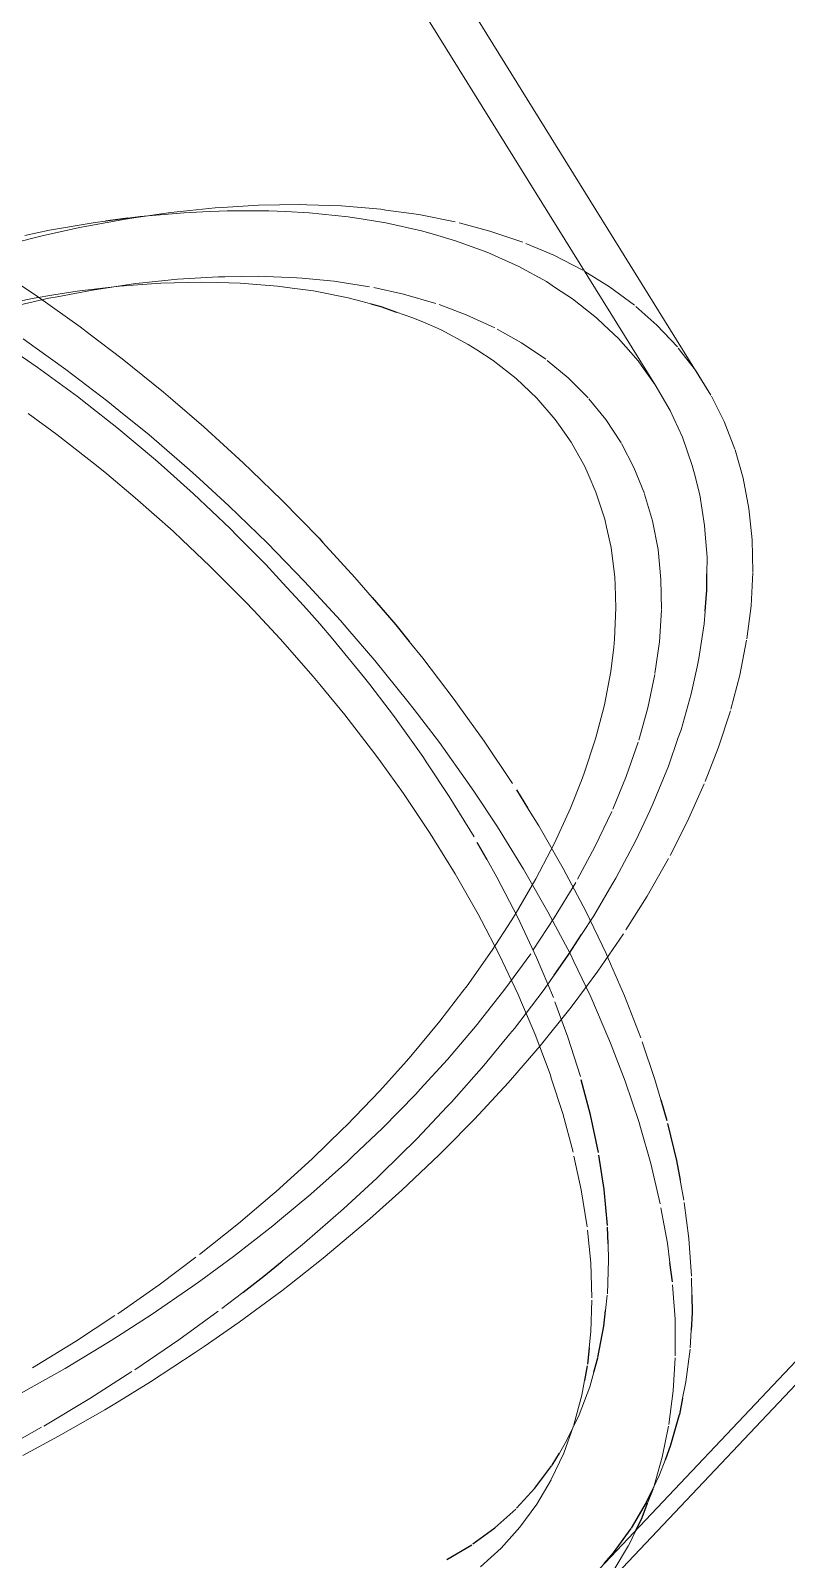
# Model space of a CAD drawing. Header units: millimetres. Extents: x -86814 to -77113, y 29520 to 42516.
# Drawn here: x -81818.1 to -81736.3, y 39270.7 to 39436.1 of the extents above; entities that cross this region are included whole.
import ezdxf

# ---------------------------------------------------------------- set-up
doc = ezdxf.new("R2010")
doc.units = ezdxf.units.MM
doc.linetypes.add('HIDDEN_50', pattern=[225, 150, -75])
doc.layers.add('PROFILE_HIDDEN', color=9, linetype='HIDDEN_50', lineweight=18)
doc.layers.add('PROFILE_VISIBLE', color=4, linetype='Continuous', lineweight=25)

msp = doc.modelspace()

# ---------------------------------------------------------------- linework, layer by layer
at = {"layer": 'PROFILE_HIDDEN'}
for p, q in [((-81757.2, 39269.01), (-81280.54, 39773.39)), ((-81744.49, 39396.66), (-81831.32, 39536.67)), ((-81750.52, 39397.77), (-81816.32, 39503.78)), ((-81806.9, 39415.84), (-81802.91, 39416.43)), ((-81801.46, 39416.4), (-81806.21, 39415.98)), ((-81802.91, 39416.43), (-81798.11, 39416.92)), ((-81799.45, 39416.5), (-81801.46, 39416.4)), ((-81796.82, 39416.61), (-81799.45, 39416.5)), ((-81798.11, 39416.92), (-81797.33, 39416.97)), ((-81797.33, 39416.97), (-81793.43, 39417.21)), ((-81792.31, 39416.61), (-81796.82, 39416.61)), ((-81793.43, 39417.21), (-81788.87, 39417.28)), ((-81790.49, 39416.52), (-81792.31, 39416.61)), ((-81787.94, 39416.39), (-81790.49, 39416.52)), ((-81788.87, 39417.28), (-81788.21, 39417.25)), ((-81788.21, 39417.25), (-81784.46, 39417.13)), ((-81783.72, 39415.95), (-81787.94, 39416.39)), ((-81784.46, 39417.13), (-81780.19, 39416.77)), ((-81780.19, 39416.77), (-81779.64, 39416.69)), ((-81779.64, 39416.69), (-81776.08, 39416.2)), ((-81816.81, 39413.89), (-81812.77, 39414.79)), ((-81811.08, 39415.34), (-81816.03, 39414.5)), ((-81812.77, 39414.79), (-81807.8, 39415.71)), ((-81809.98, 39415.49), (-81811.08, 39415.34)), ((-81807.8, 39415.71), (-81806.9, 39415.84)), ((-81806.21, 39415.98), (-81807.55, 39415.81)), ((-81782.1, 39415.69), (-81783.72, 39415.95)), ((-81779.67, 39415.3), (-81782.1, 39415.69)), ((-81775.8, 39414.44), (-81779.67, 39415.3)), ((-81776.08, 39416.2), (-81772.15, 39415.41)), ((-81771.71, 39415.29), (-81768.4, 39414.42)), ((-81822.93, 39412.33), (-81817.82, 39413.66)), ((-81816.03, 39414.5), (-81818.71, 39413.93)), ((-81817.82, 39413.66), (-81816.81, 39413.89)), ((-81774.39, 39414.03), (-81775.8, 39414.44)), ((-81772.12, 39413.37), (-81774.39, 39414.03)), ((-81768.63, 39412.1), (-81772.12, 39413.37)), ((-81768.4, 39414.42), (-81764.85, 39413.21)), ((-81764.51, 39413.07), (-81761.5, 39411.81)), ((-81767.43, 39411.56), (-81768.63, 39412.1)), ((-81765.35, 39410.62), (-81767.43, 39411.56)), ((-81761.5, 39411.81), (-81758.36, 39410.2)), ((-81762.29, 39408.95), (-81765.35, 39410.62)), ((-81758.12, 39410.05), (-81755.45, 39408.4)), ((-81820.76, 39409.64), (-81817.34, 39407.35)), ((-81811.37, 39408.04), (-81815.19, 39407.31)), ((-81813.02, 39407.91), (-81808.45, 39408.45)), ((-81806.73, 39408.73), (-81811.37, 39408.04)), ((-81808.45, 39408.45), (-81806.49, 39408.59)), ((-81805.93, 39408.82), (-81806.73, 39408.73)), ((-81806.49, 39408.59), (-81803.98, 39408.78)), ((-81802.19, 39409.21), (-81805.93, 39408.82)), ((-81803.98, 39408.78), (-81799.63, 39408.89)), ((-81797.75, 39409.48), (-81802.19, 39409.21)), ((-81799.63, 39408.89), (-81797.86, 39408.84)), ((-81797.86, 39408.84), (-81795.42, 39408.78)), ((-81797.07, 39409.48), (-81797.75, 39409.48)), ((-81793.45, 39409.53), (-81797.07, 39409.48)), ((-81795.42, 39408.78), (-81791.36, 39408.47)), ((-81789.28, 39409.36), (-81793.45, 39409.53)), ((-81791.36, 39408.47), (-81789.78, 39408.25)), ((-81789.78, 39408.25), (-81787.46, 39407.94)), ((-81788.71, 39409.31), (-81789.28, 39409.36)), ((-81785.26, 39408.99), (-81788.71, 39409.31)), ((-81781.41, 39408.4), (-81785.26, 39408.99)), ((-81777.73, 39407.6), (-81780.96, 39408.3)), ((-81761.3, 39408.29), (-81762.29, 39408.95)), ((-81759.46, 39407.08), (-81761.3, 39408.29)), ((-81755.45, 39408.4), (-81752.77, 39406.41)), ((-81822.43, 39406.2), (-81817.69, 39407.16)), ((-81816.1, 39407.14), (-81820.89, 39406.03)), ((-81817.69, 39407.16), (-81815.56, 39407.5)), ((-81817.34, 39407.35), (-81812.73, 39404.06)), ((-81815.19, 39407.31), (-81816.1, 39407.14)), ((-81815.56, 39407.5), (-81813.02, 39407.91)), ((-81787.46, 39407.94), (-81783.73, 39407.19)), ((-81783.73, 39407.19), (-81782.36, 39406.83)), ((-81782.36, 39406.83), (-81781.27, 39406.53)), ((-81774.24, 39406.59), (-81777.73, 39407.6)), ((-81770.95, 39405.37), (-81773.89, 39406.46)), ((-81756.86, 39405.02), (-81759.46, 39407.08)), ((-81778.5, 39405.66), (-81776.83, 39405.08)), ((-81776.83, 39405.08), (-81775.67, 39404.58)), ((-81767.86, 39403.95), (-81770.95, 39405.37)), ((-81756.07, 39404.27), (-81756.86, 39405.02)), ((-81752.61, 39406.26), (-81750.33, 39404.23)), ((-81812.73, 39404.06), (-81811.59, 39403.2)), ((-81811.59, 39403.2), (-81808.18, 39400.6)), ((-81775.67, 39404.58), (-81773.68, 39403.72)), ((-81773.68, 39403.72), (-81770.75, 39402.16)), ((-81765, 39402.34), (-81767.61, 39403.81)), ((-81754.49, 39402.78), (-81756.07, 39404.27)), ((-81750.33, 39404.23), (-81748.13, 39401.88)), ((-81817.35, 39399.71), (-81820.59, 39401.94)), ((-81817.57, 39401.81), (-81818.87, 39402.74)), ((-81814.26, 39399.44), (-81817.57, 39401.81)), ((-81770.75, 39402.16), (-81769.8, 39401.55)), ((-81769.8, 39401.55), (-81768.04, 39400.41)), ((-81762.36, 39400.54), (-81765, 39402.34)), ((-81752.38, 39400.36), (-81754.49, 39402.78)), ((-81748.03, 39401.75), (-81746.18, 39399.35)), ((-81808.18, 39400.6), (-81803.71, 39396.99)), ((-81768.04, 39400.41), (-81765.57, 39398.47)), ((-81759.95, 39398.54), (-81762.19, 39400.4)), ((-81751.79, 39399.54), (-81752.38, 39400.36)), ((-81813.01, 39396.51), (-81817.35, 39399.71)), ((-81809.72, 39395.98), (-81814.26, 39399.44)), ((-81765.57, 39398.47), (-81764.82, 39397.76)), ((-81757.79, 39396.37), (-81759.95, 39398.54)), ((-81750.52, 39397.77), (-81751.79, 39399.54)), ((-81746.18, 39399.35), (-81744.49, 39396.66)), ((-81811.96, 39395.69), (-81813.01, 39396.51)), ((-81803.71, 39396.99), (-81802.69, 39396.11)), ((-81764.82, 39397.76), (-81763.34, 39396.34)), ((-81748.92, 39395.02), (-81750.52, 39397.77)), ((-81744.45, 39396.56), (-81743.07, 39393.81)), ((-81808.74, 39393.16), (-81811.96, 39395.69)), ((-81808.53, 39395.01), (-81809.72, 39395.98)), ((-81805.26, 39392.36), (-81808.53, 39395.01)), ((-81802.69, 39396.11), (-81799.34, 39393.23)), ((-81763.34, 39396.34), (-81761.35, 39394.04)), ((-81755.88, 39394.02), (-81757.69, 39396.25)), ((-81748.52, 39394.15), (-81748.92, 39395.02)), ((-81818.35, 39394.69), (-81815.22, 39392.4)), ((-81804.56, 39389.65), (-81808.74, 39393.16)), ((-81799.34, 39393.23), (-81795.07, 39389.34)), ((-81761.35, 39394.04), (-81760.8, 39393.26)), ((-81760.8, 39393.26), (-81759.61, 39391.57)), ((-81754.22, 39391.51), (-81755.88, 39394.02)), ((-81747.58, 39392.12), (-81748.52, 39394.15)), ((-81743.07, 39393.81), (-81741.9, 39390.81)), ((-81815.22, 39392.4), (-81810.95, 39389.06)), ((-81800.89, 39388.59), (-81805.26, 39392.36)), ((-81759.61, 39391.57), (-81758.14, 39388.94)), ((-81746.51, 39389.07), (-81747.58, 39392.12)), ((-81752.82, 39388.84), (-81754.17, 39391.42)), ((-81741.89, 39390.76), (-81741.01, 39387.67)), ((-81810.95, 39389.06), (-81809.84, 39388.14)), ((-81803.63, 39388.82), (-81804.56, 39389.65)), ((-81800.47, 39386), (-81803.63, 39388.82)), ((-81799.82, 39387.61), (-81800.89, 39388.59)), ((-81795.07, 39389.34), (-81794.17, 39388.47)), ((-81794.17, 39388.47), (-81790.91, 39385.32)), ((-81758.14, 39388.94), (-81757.78, 39388.11)), ((-81751.68, 39386.01), (-81752.82, 39388.84)), ((-81746.28, 39388.16), (-81746.51, 39389.07)), ((-81809.84, 39388.14), (-81806.76, 39385.57)), ((-81796.62, 39384.69), (-81799.82, 39387.61)), ((-81757.78, 39388.11), (-81756.93, 39386.16)), ((-81745.71, 39385.88), (-81746.28, 39388.16)), ((-81741.01, 39387.67), (-81740.39, 39384.4)), ((-81806.76, 39385.57), (-81802.66, 39381.94)), ((-81796.5, 39382.23), (-81800.47, 39386)), ((-81790.91, 39385.32), (-81788.89, 39383.25)), ((-81756.93, 39386.16), (-81755.98, 39383.23)), ((-81750.82, 39383.05), (-81751.67, 39385.96)), ((-81745.18, 39382.56), (-81745.71, 39385.88)), ((-81792.47, 39380.66), (-81796.62, 39384.69)), ((-81755.98, 39383.23), (-81755.79, 39382.37)), ((-81740.39, 39384.4), (-81740.04, 39381)), ((-81802.66, 39381.94), (-81801.68, 39381.01)), ((-81795.69, 39381.41), (-81796.5, 39382.23)), ((-81755.79, 39382.37), (-81755.3, 39380.17)), ((-81750.22, 39379.95), (-81750.82, 39383.05)), ((-81745.11, 39381.64), (-81745.18, 39382.56)), ((-81744.92, 39379.12), (-81745.11, 39381.64)), ((-81801.68, 39381.01), (-81798.68, 39378.17)), ((-81792.65, 39378.34), (-81795.69, 39381.41)), ((-81791.53, 39379.69), (-81792.47, 39380.66)), ((-81786.49, 39380.76), (-81786.1, 39380.34)), ((-81786.1, 39380.34), (-81782.99, 39376.95)), ((-81755.3, 39380.17), (-81754.9, 39376.98)), ((-81749.9, 39376.73), (-81750.22, 39379.95)), ((-81740.04, 39381), (-81739.97, 39377.55)), ((-81790.8, 39376.34), (-81792.65, 39378.34)), ((-81788.45, 39376.52), (-81791.53, 39379.69)), ((-81744.93, 39377.34), (-81744.92, 39379.12)), ((-81798.68, 39378.17), (-81794.82, 39374.3)), ((-81782.99, 39376.95), (-81781.12, 39374.78)), ((-81754.9, 39376.98), (-81754.86, 39376.11)), ((-81749.85, 39373.46), (-81749.9, 39376.73)), ((-81739.96, 39377.49), (-81740.16, 39373.88)), ((-81784.56, 39372.28), (-81788.45, 39376.52)), ((-81754.86, 39376.11), (-81754.77, 39373.67)), ((-81794.82, 39374.3), (-81793.97, 39373.39)), ((-81793.97, 39373.39), (-81791.09, 39370.31)), ((-81754.77, 39373.67), (-81754.91, 39370.26)), ((-81750.07, 39369.96), (-81749.85, 39373.4)), ((-81745.23, 39371.92), (-81745.12, 39373.28)), ((-81740.16, 39373.88), (-81740.62, 39370.29)), ((-81785.37, 39370.26), (-81786.81, 39371.91)), ((-81783.75, 39371.34), (-81784.56, 39372.28)), ((-81745.79, 39368.17), (-81745.23, 39371.92)), ((-81791.09, 39370.31), (-81787.51, 39366.23)), ((-81781.97, 39366.09), (-81785.37, 39370.26)), ((-81780.83, 39367.95), (-81783.75, 39371.34)), ((-81777.13, 39370.02), (-81775.66, 39368.22)), ((-81754.91, 39370.26), (-81755.01, 39369.4)), ((-81740.64, 39370.17), (-81741.38, 39366.38)), ((-81755.01, 39369.4), (-81755.33, 39366.76)), ((-81750.55, 39366.56), (-81750.07, 39369.96)), ((-81777.26, 39363.54), (-81780.83, 39367.95)), ((-81775.66, 39368.22), (-81772.25, 39363.75)), ((-81755.33, 39366.76), (-81756.01, 39363.17)), ((-81746.63, 39364.35), (-81745.98, 39367.28)), ((-81745.98, 39367.28), (-81745.79, 39368.17)), ((-81787.51, 39366.23), (-81786.79, 39365.36)), ((-81786.79, 39365.36), (-81784.09, 39362.07)), ((-81781.4, 39365.35), (-81781.97, 39366.09)), ((-81778.73, 39361.86), (-81781.4, 39365.35)), ((-81751.33, 39362.82), (-81750.57, 39366.43)), ((-81741.38, 39366.38), (-81742.34, 39362.7)), ((-81776.58, 39362.65), (-81777.26, 39363.54)), ((-81772.25, 39363.75), (-81771.71, 39362.99)), ((-81747.73, 39360.46), (-81746.63, 39364.35)), ((-81784.09, 39362.07), (-81780.83, 39357.85)), ((-81775.67, 39357.57), (-81778.73, 39361.86)), ((-81773.85, 39359.07), (-81776.58, 39362.65)), ((-81771.71, 39362.99), (-81769.02, 39359.22)), ((-81756.23, 39362.33), (-81756.97, 39359.5)), ((-81756.01, 39363.17), (-81756.23, 39362.33)), ((-81752.31, 39359.34), (-81751.33, 39362.82)), ((-81742.39, 39362.51), (-81743.68, 39358.58)), ((-81748.03, 39359.61), (-81747.73, 39360.46)), ((-81770.63, 39354.54), (-81773.85, 39359.07)), ((-81769.02, 39359.22), (-81765.97, 39354.66)), ((-81756.97, 39359.5), (-81758.19, 39355.78)), ((-81753.67, 39355.41), (-81752.37, 39359.14)), ((-81749.1, 39356.51), (-81748.03, 39359.61)), ((-81743.68, 39358.58), (-81745.12, 39354.87)), ((-81780.83, 39357.85), (-81780.24, 39357.02)), ((-81780.24, 39357.02), (-81777.75, 39353.57)), ((-81775.21, 39356.89), (-81775.67, 39357.57)), ((-81772.79, 39353.25), (-81775.21, 39356.89)), ((-81758.19, 39355.78), (-81758.51, 39354.98)), ((-81755.12, 39351.89), (-81753.67, 39355.41)), ((-81750.74, 39352.52), (-81749.1, 39356.51)), ((-81777.75, 39353.57), (-81774.86, 39349.24)), ((-81770.07, 39353.71), (-81770.63, 39354.54)), ((-81767.59, 39349.98), (-81770.07, 39353.71)), ((-81758.51, 39354.98), (-81759.68, 39352)), ((-81745.22, 39354.6), (-81747.03, 39350.59)), ((-81770.12, 39348.89), (-81772.79, 39353.25)), ((-81764.33, 39352.02), (-81763.12, 39350.07)), ((-81759.68, 39352), (-81761.42, 39348.19)), ((-81751.11, 39351.71), (-81750.74, 39352.52)), ((-81757.05, 39347.8), (-81755.23, 39351.62)), ((-81752.63, 39348.48), (-81751.11, 39351.71)), ((-81747.03, 39350.59), (-81748.92, 39346.87)), ((-81774.86, 39349.24), (-81774.39, 39348.48)), ((-81774.39, 39348.48), (-81772.16, 39344.89)), ((-81764.76, 39345.38), (-81767.59, 39349.98)), ((-81763.12, 39350.07), (-81760.48, 39345.46)), ((-81754.77, 39344.42), (-81752.63, 39348.48)), ((-81761.81, 39347.45), (-81763.42, 39344.34)), ((-81761.42, 39348.19), (-81761.81, 39347.45)), ((-81758.94, 39344.29), (-81757.05, 39347.8)), ((-81767.65, 39344.53), (-81768.71, 39346.41)), ((-81764.32, 39344.62), (-81764.76, 39345.38)), ((-81760.48, 39345.46), (-81760.15, 39344.85)), ((-81749.09, 39346.54), (-81751.4, 39342.47)), ((-81772.16, 39344.89), (-81769.67, 39340.53)), ((-81765.39, 39340.16), (-81767.65, 39344.53)), ((-81763.42, 39344.34), (-81765.67, 39340.49)), ((-81762.12, 39340.78), (-81764.32, 39344.62)), ((-81761.44, 39340.1), (-81759.12, 39343.95)), ((-81760.15, 39344.85), (-81758.04, 39340.85)), ((-81757.16, 39340.35), (-81755.21, 39343.68)), ((-81755.21, 39343.68), (-81754.77, 39344.42)), ((-81751.4, 39342.47), (-81753.69, 39338.81)), ((-81769.67, 39340.53), (-81769.31, 39339.84)), ((-81765.67, 39340.49), (-81766.1, 39339.81)), ((-81759.7, 39336.17), (-81762.12, 39340.78)), ((-81758.48, 39338.31), (-81757.16, 39340.35)), ((-81758.04, 39340.85), (-81755.83, 39336.25)), ((-81769.31, 39339.84), (-81767.4, 39336.16)), ((-81766.1, 39339.81), (-81768.15, 39336.63)), ((-81765.14, 39339.63), (-81765.39, 39340.16)), ((-81763.35, 39335.81), (-81765.14, 39339.63)), ((-81763.72, 39336.65), (-81761.44, 39340.1)), ((-81753.95, 39338.4), (-81756.73, 39334.33)), ((-81768.15, 39336.63), (-81770.87, 39332.77)), ((-81767.4, 39336.16), (-81765.34, 39331.81)), ((-81766.77, 39332.4), (-81763.99, 39336.24)), ((-81761.54, 39331.49), (-81763.35, 39335.81)), ((-81759.37, 39335.48), (-81759.7, 39336.17)), ((-81757.5, 39331.57), (-81759.37, 39335.48)), ((-81755.83, 39336.25), (-81755.6, 39335.72)), ((-81755.6, 39335.72), (-81753.84, 39331.68)), ((-81762.65, 39332.21), (-81761.46, 39333.9)), ((-81756.73, 39334.33), (-81759.39, 39330.75)), ((-81771.33, 39332.17), (-81773.81, 39328.94)), ((-81770.87, 39332.77), (-81771.33, 39332.17)), ((-81769.41, 39329.05), (-81766.77, 39332.4)), ((-81765.74, 39328.16), (-81762.65, 39332.21)), ((-81765.34, 39331.81), (-81765.08, 39331.2)), ((-81765.08, 39331.2), (-81763.5, 39327.48)), ((-81759.75, 39330.28), (-81762.98, 39326.26)), ((-81759.96, 39327.2), (-81761.37, 39331.03)), ((-81759.39, 39330.75), (-81759.75, 39330.28)), ((-81755.53, 39326.99), (-81757.5, 39331.57)), ((-81753.84, 39331.68), (-81752.08, 39327.14)), ((-81773.81, 39328.94), (-81776.96, 39325.14)), ((-81769.78, 39328.58), (-81769.41, 39329.05)), ((-81772.99, 39324.79), (-81769.78, 39328.58)), ((-81769.05, 39324.15), (-81766.24, 39327.56)), ((-81766.24, 39327.56), (-81765.74, 39328.16)), ((-81763.5, 39327.48), (-81761.9, 39323.19)), ((-81758.62, 39322.97), (-81759.96, 39327.2)), ((-81755.29, 39326.39), (-81755.53, 39326.99)), ((-81762.98, 39326.26), (-81765.96, 39322.8)), ((-81753.78, 39322.45), (-81755.29, 39326.39)), ((-81751.93, 39326.69), (-81750.56, 39322.64)), ((-81777.43, 39324.62), (-81780.32, 39321.39)), ((-81776.96, 39325.14), (-81777.43, 39324.62)), ((-81775.93, 39321.58), (-81772.99, 39324.79)), ((-81772.56, 39320.18), (-81769.05, 39324.15)), ((-81766.42, 39322.27), (-81770.06, 39318.34)), ((-81765.96, 39322.8), (-81766.42, 39322.27)), ((-81761.9, 39323.19), (-81761.73, 39322.67)), ((-81761.73, 39322.67), (-81760.53, 39318.95)), ((-81752.27, 39317.97), (-81753.78, 39322.45)), ((-81750.56, 39322.64), (-81749.91, 39320.43)), ((-81780.32, 39321.39), (-81783.87, 39317.69)), ((-81780.02, 39317.38), (-81776.41, 39321.05)), ((-81776.41, 39321.05), (-81775.93, 39321.58)), ((-81776.26, 39316.26), (-81773.05, 39319.66)), ((-81773.05, 39319.66), (-81772.56, 39320.18)), ((-81760.53, 39318.95), (-81759.41, 39314.78)), ((-81759.13, 39264.44), (-81707.68, 39318.9)), ((-81784.33, 39317.25), (-81787.61, 39314.06)), ((-81783.87, 39317.69), (-81784.33, 39317.25)), ((-81783.21, 39314.34), (-81780.02, 39317.38)), ((-81770.06, 39318.34), (-81773.32, 39315.04)), ((-81752.12, 39317.45), (-81752.27, 39317.97)), ((-81751, 39313.54), (-81752.12, 39317.45)), ((-81780.16, 39312.41), (-81776.26, 39316.26)), ((-81787.61, 39314.06), (-81791.52, 39310.51)), ((-81787.77, 39310.24), (-81783.81, 39313.77)), ((-81783.81, 39313.77), (-81783.21, 39314.34)), ((-81773.9, 39314.46), (-81777.91, 39310.66)), ((-81773.32, 39315.04), (-81773.9, 39314.46)), ((-81759.32, 39314.35), (-81758.53, 39310.69)), ((-81780.63, 39311.96), (-81780.16, 39312.41)), ((-81749.97, 39309.19), (-81751, 39313.54)), ((-81791.52, 39310.51), (-81791.95, 39310.14)), ((-81784.23, 39308.63), (-81780.63, 39311.96)), ((-81777.91, 39310.66), (-81781.39, 39307.56)), ((-81758.53, 39310.69), (-81757.89, 39306.69)), ((-81747.83, 39311.72), (-81747.44, 39309.59)), ((-81791.95, 39310.14), (-81795.59, 39307.04)), ((-81791.16, 39307.41), (-81787.77, 39310.24)), ((-81747.4, 39309.31), (-81746.89, 39305.41)), ((-81791.88, 39306.81), (-81791.16, 39307.41)), ((-81788.46, 39304.94), (-81784.23, 39308.63)), ((-81781.39, 39307.56), (-81782.09, 39306.94)), ((-81749.19, 39304.92), (-81749.9, 39308.76)), ((-81795.59, 39307.04), (-81799.81, 39303.68)), ((-81796.14, 39303.48), (-81791.88, 39306.81)), ((-81782.09, 39306.94), (-81786.43, 39303.31)), ((-81757.86, 39306.34), (-81757.5, 39302.79)), ((-81790.88, 39302.96), (-81788.9, 39304.58)), ((-81788.9, 39304.58), (-81788.46, 39304.94)), ((-81755.57, 39303.07), (-81755.62, 39304.86)), ((-81748.93, 39302.83), (-81749.19, 39304.92)), ((-81746.89, 39305.41), (-81746.59, 39301.35)), ((-81800.19, 39303.39), (-81804.16, 39300.43)), ((-81799.68, 39300.88), (-81796.14, 39303.48)), ((-81786.43, 39303.31), (-81790.09, 39300.43)), ((-81757.5, 39302.79), (-81757.37, 39299)), ((-81755.7, 39299.43), (-81755.57, 39303.07)), ((-81800.53, 39300.26), (-81799.68, 39300.88)), ((-81746.59, 39301.15), (-81746.57, 39299.28)), ((-81804.16, 39300.43), (-81808.63, 39297.29)), ((-81805.03, 39297.16), (-81800.53, 39300.26)), ((-81797.38, 39297.85), (-81795.11, 39299.59)), ((-81790.91, 39299.78), (-81795.52, 39296.37)), ((-81790.09, 39300.43), (-81790.91, 39299.78)), ((-81755.9, 39297.62), (-81755.72, 39299.31)), ((-81748.38, 39296.69), (-81748.64, 39300.41)), ((-81802.03, 39294.47), (-81797.77, 39297.57)), ((-81757.38, 39298.75), (-81757.48, 39295.35)), ((-81808.95, 39297.08), (-81813.21, 39294.29)), ((-81808.67, 39294.83), (-81805.03, 39297.16)), ((-81795.52, 39296.37), (-81799.31, 39293.74)), ((-81748.35, 39292.75), (-81748.38, 39296.69)), ((-81813.21, 39294.29), (-81817.88, 39291.43)), ((-81814.34, 39291.38), (-81809.64, 39294.2)), ((-81809.64, 39294.2), (-81808.67, 39294.83)), ((-81806.8, 39291.23), (-81802.03, 39294.47)), ((-81757.48, 39295.35), (-81757.66, 39293.59)), ((-81746.65, 39295.5), (-81746.75, 39293.59)), ((-81800.26, 39293.08), (-81805.1, 39289.92)), ((-81799.31, 39293.74), (-81800.26, 39293.08)), ((-81748.57, 39288.95), (-81748.36, 39292.5)), ((-81746.76, 39293.47), (-81747.2, 39289.92)), ((-81818.02, 39289.32), (-81814.34, 39291.38)), ((-81811.68, 39288.11), (-81807.13, 39291.02)), ((-81757.61, 39289.38), (-81757.17, 39290.95)), ((-81819.11, 39288.71), (-81818.02, 39289.32)), ((-81805.1, 39289.92), (-81808.96, 39287.55)), ((-81758.73, 39286.36), (-81757.61, 39289.38)), ((-81758.17, 39290.06), (-81758.46, 39288.46)), ((-81749.04, 39285.29), (-81748.57, 39288.95)), ((-81747.2, 39289.92), (-81747.56, 39288.16)), ((-81816.64, 39285.14), (-81811.68, 39288.11)), ((-81808.96, 39287.55), (-81810.03, 39286.9)), ((-81758.46, 39288.46), (-81759.31, 39285.25)), ((-81810.03, 39286.9), (-81815.04, 39284.03)), ((-81760.1, 39283.52), (-81758.73, 39286.36)), ((-81821.67, 39282.32), (-81816.89, 39285)), ((-81815.04, 39284.03), (-81818.93, 39281.95)), ((-81759.35, 39285.15), (-81760.42, 39282.21)), ((-81749.76, 39281.78), (-81749.07, 39285.11)), ((-81760.88, 39282.22), (-81760.1, 39283.52)), ((-81760.42, 39282.21), (-81761.76, 39279.35)), ((-81750.72, 39278.43), (-81749.76, 39281.78)), ((-81749.45, 39281.45), (-81750.05, 39279.86)), ((-81761.79, 39279.31), (-81763.34, 39276.68)), ((-81750.05, 39279.86), (-81750.77, 39278.36)), ((-81751.35, 39276.79), (-81750.76, 39278.32)), ((-81763.34, 39276.68), (-81765.15, 39274.21)), ((-81765.15, 39274.21), (-81767.19, 39271.93)), ((-81753.38, 39272.26), (-81752.66, 39273.76)), ((-81767.19, 39271.93), (-81769.41, 39269.91)), ((-81755.07, 39269.45), (-81753.41, 39272.21))]:
    msp.add_line(p, q, dxfattribs=at)
at = {"layer": 'PROFILE_VISIBLE'}
for p, q in [((-81808.89, 39415.63), (-81809.98, 39415.49)), ((-81807.55, 39415.81), (-81808.89, 39415.63)), ((-81781.27, 39406.53), (-81780.18, 39406.24)), ((-81780.18, 39406.24), (-81778.5, 39405.66)), ((-81788.89, 39383.25), (-81786.88, 39381.18)), ((-81786.88, 39381.18), (-81786.49, 39380.76)), ((-81744.94, 39375.57), (-81744.93, 39377.34)), ((-81788.94, 39374.34), (-81790.8, 39376.34)), ((-81745.01, 39374.65), (-81744.94, 39375.57)), ((-81788.25, 39373.56), (-81788.94, 39374.34)), ((-81786.81, 39371.91), (-81788.25, 39373.56)), ((-81781.12, 39374.78), (-81779.25, 39372.62)), ((-81745.12, 39373.28), (-81745.01, 39374.65)), ((-81779.25, 39372.62), (-81778.59, 39371.81)), ((-81778.59, 39371.81), (-81777.13, 39370.02)), ((-81765.54, 39353.97), (-81764.33, 39352.02)), ((-81768.71, 39346.41), (-81769.77, 39348.28)), ((-81759.79, 39336.28), (-81758.48, 39338.31)), ((-81761.46, 39333.9), (-81760.27, 39335.6)), ((-81760.27, 39335.6), (-81759.79, 39336.28)), ((-81757.51, 39318.81), (-81758.52, 39322.6)), ((-81749.91, 39320.43), (-81749.27, 39318.21)), ((-81756.65, 39314.72), (-81757.51, 39318.81)), ((-81749.18, 39317.85), (-81748.23, 39313.86)), ((-81756.04, 39310.73), (-81756.61, 39314.44)), ((-81748.23, 39313.86), (-81747.83, 39311.72)), ((-81755.68, 39306.84), (-81756.04, 39310.73)), ((-81755.62, 39304.86), (-81755.67, 39306.64)), ((-81792.85, 39301.34), (-81790.88, 39302.96)), ((-81748.66, 39300.75), (-81748.93, 39302.83)), ((-81795.11, 39299.59), (-81792.85, 39301.34)), ((-81746.57, 39299.28), (-81746.54, 39297.4)), ((-81756.09, 39295.93), (-81755.9, 39297.62)), ((-81746.54, 39297.4), (-81746.65, 39295.5)), ((-81756.72, 39292.57), (-81756.09, 39295.93)), ((-81757.66, 39293.59), (-81757.84, 39291.83)), ((-81757.17, 39290.95), (-81756.74, 39292.52)), ((-81757.88, 39291.65), (-81758.17, 39290.06)), ((-81747.56, 39288.16), (-81747.91, 39286.4)), ((-81747.92, 39286.35), (-81748.86, 39283.05)), ((-81748.86, 39283.05), (-81749.45, 39281.45)), ((-81763.53, 39278.41), (-81761.7, 39280.87)), ((-81761.67, 39280.91), (-81760.88, 39282.22)), ((-81765.52, 39276.24), (-81763.53, 39278.41)), ((-81750.77, 39278.36), (-81751.49, 39276.86)), ((-81767.87, 39274.12), (-81765.59, 39276.16)), ((-81751.49, 39276.86), (-81753.13, 39274.09)), ((-81751.93, 39275.25), (-81751.35, 39276.79)), ((-81770.23, 39272.39), (-81767.87, 39274.12)), ((-81752.66, 39273.76), (-81751.93, 39275.25)), ((-81753.16, 39274.04), (-81755.06, 39271.42)), ((-81773.05, 39270.7), (-81770.36, 39272.3)), ((-81755.06, 39271.42), (-81756.09, 39270.26))]:
    msp.add_line(p, q, dxfattribs=at)

doc.saveas('drawing.dxf')
